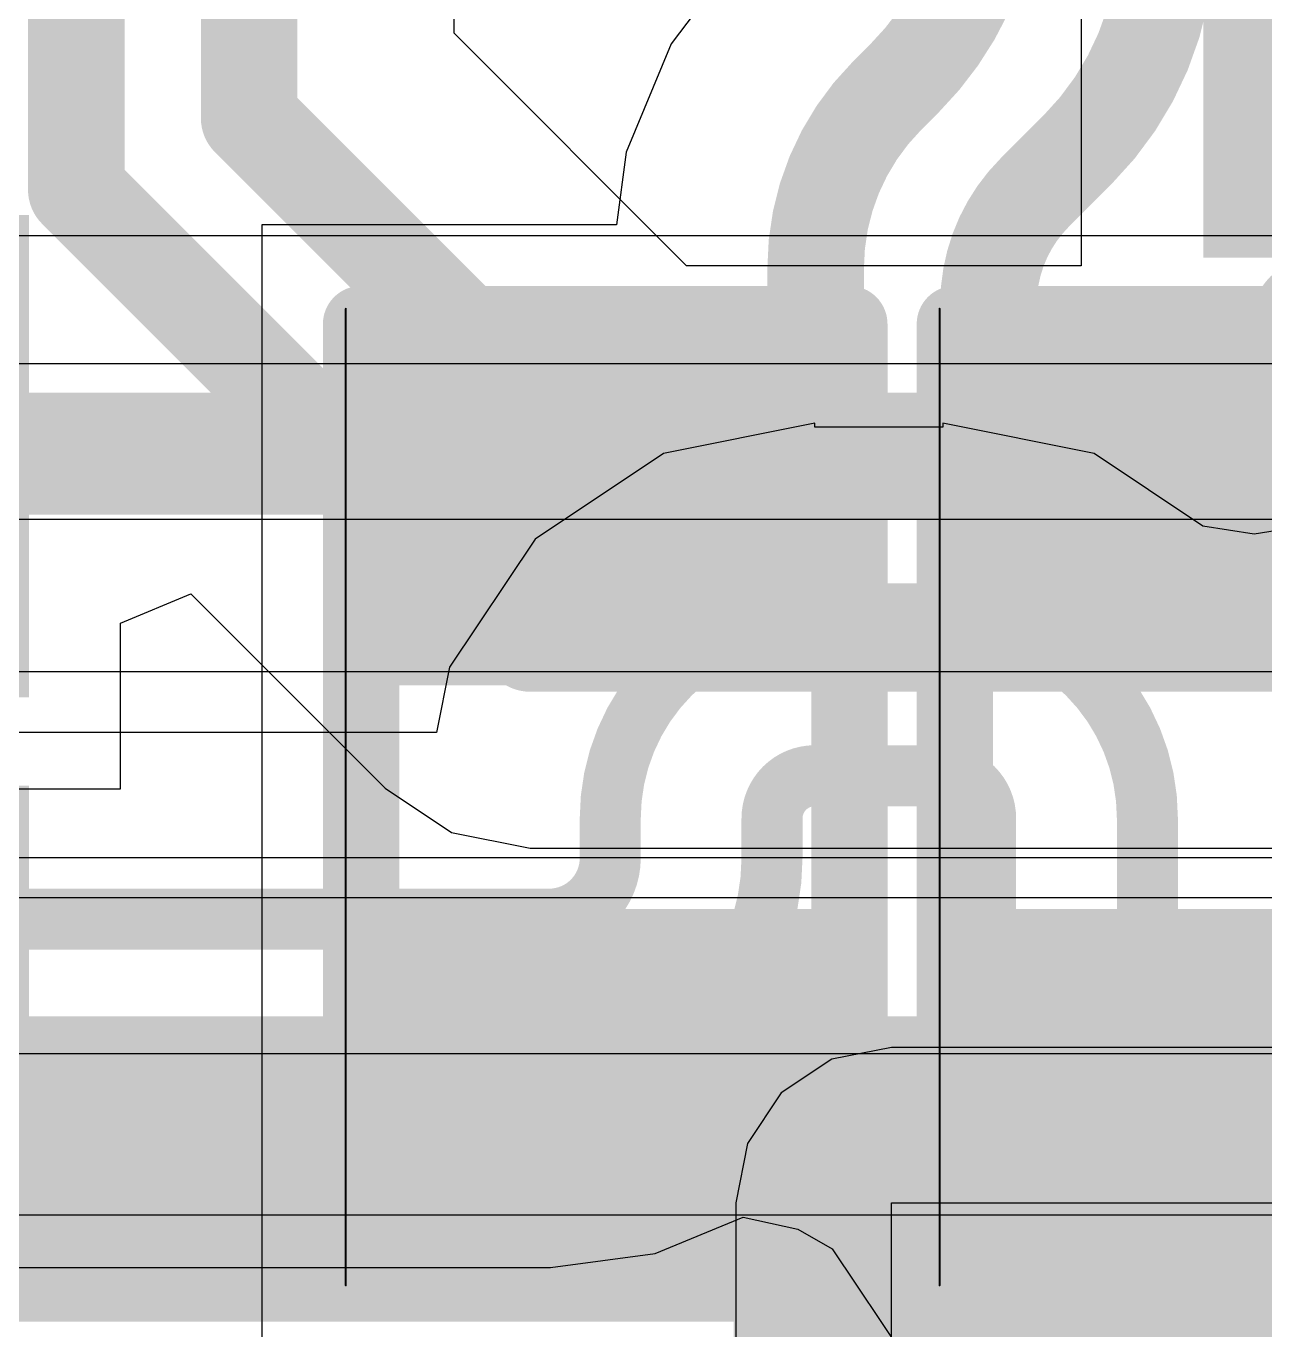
# Model space of a CAD drawing. Header units: inches. Extents: x 0 to 5271, y 0 to 5417.
# Drawn here: x 73.439 to 75.501, y 87.952 to 90.122 of the extents above; entities that cross this region are included whole.
import ezdxf

# ---------------------------------------------------------------- set-up
doc = ezdxf.new("R2010")
doc.units = ezdxf.units.IN
for name, color, linetype in [('Bottom Layer', 5, 'Continuous'), ('Bottom Overlay', 54, 'Continuous'), ('Bottom Paste', 16, 'Continuous'), ('Bottom Solder', 6, 'Continuous'), ('L2_GND1', 16, 'Continuous'), ('L3_SIG1', 76, 'Continuous'), ('L4_PWR', 90, 'Continuous'), ('L5_GND2', 156, 'Continuous'), ('L6_SIG2', 130, 'Continuous'), ('Top Layer', 1, 'Continuous'), ('Top Overlay', 2, 'Continuous'), ('Top Paste', 8, 'Continuous'), ('Top Solder', 216, 'Continuous')]:
    doc.layers.add(name, color=color, linetype=linetype)

# ---------------------------------------------------------------- blocks, each defined once
blk = doc.blocks.new('SOT_23_5_273')
at = {"layer": 'Top Solder'}
for points in [[(-1.95159249, 0.40158924), (-0.64839215, 0.40158924), (-0.64839215, -0.40160956), (-1.95159249, -0.40160956)], [(-1.95159249, -0.54842156), (-0.64839215, -0.54842156), (-0.64839215, -1.35162036), (-1.95159249, -1.35162036)]]:
    blk.add_hatch(color=216, dxfattribs=at).paths.add_polyline_path(points)
blk = doc.blocks.new('C___0603_331')
at = {"layer": 'Top Overlay'}
for points in [[(0.45720508, 0.53340508, 0.127, 0.127, 0), (1.24460508, 0.53340508, 0.127, 0.127, 0)], [(1.24460508, 0.53340508, 0.127, 0.127, 0), (1.24460508, -0.53339492, 0.127, 0.127, 0)]]:
    blk.add_lwpolyline(points, format="xyseb", dxfattribs=at)
blk.add_lwpolyline([(1.21285508, 0.53340508, 0.0635, 0.0635, 1), (1.27635508, 0.53340508, 0.0635, 0.0635, 1)], format="xyseb", close=True, dxfattribs=at)
blk.add_lwpolyline([(1.21285508, 0.53340508, 0.0635, 0.0635, 1), (1.27635508, 0.53340508, 0.0635, 0.0635, 1)], format="xyseb", close=True, dxfattribs=at)
blk = doc.blocks.new('MCZ1210CH900L2_410')
at = {"layer": 'Top Layer'}
for points in [[(-0.87500714, 0.4249801), (-0.37500814, 0.4249801), (-0.37500814, 0.1249807), (-0.87500714, 0.1249807)], [(0.37497766, 0.4249801), (0.8749766599999999, 0.4249801), (0.8749766599999999, 0.1249807), (0.37497766, 0.1249807)], [(-0.87500714, -0.1249807), (-0.37500814, -0.1249807), (-0.37500814, -0.4249801), (-0.87500714, -0.4249801)], [(0.37497766, -0.1249807), (0.8749766599999999, -0.1249807), (0.8749766599999999, -0.4249801), (0.37497766, -0.4249801)]]:
    blk.add_hatch(color=1, dxfattribs=at).paths.add_polyline_path(points)
at = {"layer": 'Top Paste'}
for points in [[(-0.87500714, 0.4249801), (-0.37500814, 0.4249801), (-0.37500814, 0.1249807), (-0.87500714, 0.1249807)], [(0.37497766, 0.4249801), (0.8749766599999999, 0.4249801), (0.8749766599999999, 0.1249807), (0.37497766, 0.1249807)], [(-0.87500714, -0.1249807), (-0.37500814, -0.1249807), (-0.37500814, -0.4249801), (-0.87500714, -0.4249801)], [(0.37497766, -0.1249807), (0.8749766599999999, -0.1249807), (0.8749766599999999, -0.4249801), (0.37497766, -0.4249801)]]:
    blk.add_hatch(color=8, dxfattribs=at).paths.add_polyline_path(points)
at = {"layer": 'Top Solder'}
for points in [[(-0.9258071399999999, 0.4757801), (-0.32420814, 0.4757801), (-0.32420814, 0.07418069999999999), (-0.9258071399999999, 0.07418069999999999)], [(0.32417766, 0.4757801), (0.9257766599999999, 0.4757801), (0.9257766599999999, 0.07418069999999999), (0.32417766, 0.07418069999999999)], [(-0.9258071399999999, -0.07418069999999999), (-0.32420814, -0.07418069999999999), (-0.32420814, -0.4757801), (-0.9258071399999999, -0.4757801)], [(0.32417766, -0.07418069999999999), (0.9257766599999999, -0.07418069999999999), (0.9257766599999999, -0.4757801), (0.32417766, -0.4757801)]]:
    blk.add_hatch(color=216, dxfattribs=at).paths.add_polyline_path(points)
at = {"layer": 'Top Overlay'}
for points in [[(-0.33021524, 0.5588, 0.127, 0.127, 0), (0.30478476, 0.5588, 0.127, 0.127, 0)], [(-0.33021524, -0.5588, 0.127, 0.127, 0), (0.30478476, -0.5588, 0.127, 0.127, 0)]]:
    blk.add_lwpolyline(points, format="xyseb", dxfattribs=at)
for points in [[(-0.36196524, 0.5588, 0.0635, 0.0635, 1), (-0.29846524, 0.5588, 0.0635, 0.0635, 1)], [(0.27303476, 0.5588, 0.0635, 0.0635, 1), (0.33653476, 0.5588, 0.0635, 0.0635, 1)], [(-1.00194364, 0.2794, 0.1599946, 0.1599946, 1), (-1.08085636, 0.2794, 0.1599946, 0.1599946, 1)], [(-1.12085374, 0.2794, 0.0799973, 0.0799973, 1), (-1.04085898, 0.2794, 0.0799973, 0.0799973, 1)], [(-1.04194102, 0.2794, 0.0799973, 0.0799973, 1), (-0.9619462599999999, 0.2794, 0.0799973, 0.0799973, 1)], [(-0.36196524, -0.5588, 0.0635, 0.0635, 1), (-0.29846524, -0.5588, 0.0635, 0.0635, 1)], [(0.27303476, -0.5588, 0.0635, 0.0635, 1), (0.33653476, -0.5588, 0.0635, 0.0635, 1)]]:
    blk.add_lwpolyline(points, format="xyseb", close=True, dxfattribs=at)
blk = doc.blocks.new('RES_0402_B_489')
at = {"layer": 'Bottom Layer'}
for points in [[(-0.24130254, 0.3175127), (-0.24130254, -0.3174873), (-0.6985025399999999, -0.3174873), (-0.6985025399999999, 0.3175127)], [(0.69849746, 0.3175127), (0.69849746, -0.3174873), (0.24129746, -0.3174873), (0.24129746, 0.3175127)]]:
    blk.add_hatch(color=5, dxfattribs=at).paths.add_polyline_path(points)
at = {"layer": 'Bottom Paste'}
for points in [[(-0.24130254, 0.3175127), (-0.24130254, -0.3174873), (-0.6985025399999999, -0.3174873), (-0.6985025399999999, 0.3175127)], [(0.69849746, 0.3175127), (0.69849746, -0.3174873), (0.24129746, -0.3174873), (0.24129746, 0.3175127)]]:
    blk.add_hatch(color=16, dxfattribs=at).paths.add_polyline_path(points)
at = {"layer": 'Bottom Solder'}
for points in [[(-0.18630138, 0.37251386), (-0.18630138, -0.37248846), (-0.7535037, -0.37248846), (-0.7535037, 0.37251386)], [(0.7534986199999999, 0.37251386), (0.7534986199999999, -0.37248846), (0.1862963, -0.37248846), (0.1862962999999999, 0.37251386)]]:
    blk.add_hatch(color=6, dxfattribs=at).paths.add_polyline_path(points)
at = {"layer": 'Bottom Overlay'}
for points in [[(-0.78740254, 0.4064127, 0.127, 0.127, 0), (-0.78740254, -0.4063873, 0.127, 0.127, 0)], [(-0.78740254, 0.4064127, 0.127, 0.127, 0), (0.78739746, 0.4064127, 0.127, 0.127, 0)], [(0.78739746, 0.4064127, 0.127, 0.127, 0), (0.78739746, -0.4063873, 0.127, 0.127, 0)], [(-0.8128025399999999, 0.4318127, 0.0032258, 0.0032258, 0), (0.8127974599999999, 0.4318127, 0.0032258, 0.0032258, 0)], [(-0.78740254, -0.4063873, 0.127, 0.127, 0), (0.78739746, -0.4063873, 0.127, 0.127, 0)]]:
    blk.add_lwpolyline(points, format="xyseb", dxfattribs=at)
for points in [[(-0.8191525399999998, 0.4064127, 0.0635, 0.0635, 1), (-0.75565254, 0.4064127, 0.0635, 0.0635, 1)], [(-0.8191525399999998, 0.4064127, 0.0635, 0.0635, 1), (-0.75565254, 0.4064127, 0.0635, 0.0635, 1)], [(0.7556474599999999, 0.4064127, 0.0635, 0.0635, 1), (0.8191474599999999, 0.4064127, 0.0635, 0.0635, 1)], [(0.7556474599999999, 0.4064127, 0.0635, 0.0635, 1), (0.8191474599999999, 0.4064127, 0.0635, 0.0635, 1)], [(-0.8136077199999999, 0.4318127, 0.0016129, 0.0016129, 1), (-0.81199736, 0.4318127, 0.0016129, 0.0016129, 1)], [(0.81199228, 0.4318127, 0.0016129, 0.0016129, 1), (0.8136026399999999, 0.4318127, 0.0016129, 0.0016129, 1)], [(-0.8191525399999998, -0.4063873, 0.0635, 0.0635, 1), (-0.75565254, -0.4063873, 0.0635, 0.0635, 1)], [(-0.8191525399999998, -0.4063873, 0.0635, 0.0635, 1), (-0.75565254, -0.4063873, 0.0635, 0.0635, 1)], [(0.7556474599999999, -0.4063873, 0.0635, 0.0635, 1), (0.8191474599999999, -0.4063873, 0.0635, 0.0635, 1)], [(0.7556474599999999, -0.4063873, 0.0635, 0.0635, 1), (0.8191474599999999, -0.4063873, 0.0635, 0.0635, 1)]]:
    blk.add_lwpolyline(points, format="xyseb", close=True, dxfattribs=at)
blk = doc.blocks.new('RES_0402_B_490')
at = {"layer": 'Bottom Layer'}
for points in [[(-0.24135334, 0.31750508), (-0.2413533399999999, -0.31749492), (-0.69855334, -0.31749492), (-0.69855334, 0.31750508)], [(0.6984466599999999, 0.31750508), (0.6984466599999999, -0.31749492), (0.24124666, -0.31749492), (0.2412466599999999, 0.31750508)]]:
    blk.add_hatch(color=5, dxfattribs=at).paths.add_polyline_path(points)
at = {"layer": 'Bottom Paste'}
for points in [[(-0.24135334, 0.31750508), (-0.2413533399999999, -0.31749492), (-0.69855334, -0.31749492), (-0.69855334, 0.31750508)], [(0.6984466599999999, 0.31750508), (0.6984466599999999, -0.31749492), (0.24124666, -0.31749492), (0.2412466599999999, 0.31750508)]]:
    blk.add_hatch(color=16, dxfattribs=at).paths.add_polyline_path(points)
at = {"layer": 'Bottom Solder'}
for points in [[(-0.18635218, 0.37250624), (-0.18635218, -0.37249608), (-0.7535544999999999, -0.37249608), (-0.7535544999999999, 0.37250624)], [(0.75344782, 0.37250624), (0.75344782, -0.37249608), (0.1862455, -0.37249608), (0.1862455, 0.37250624)]]:
    blk.add_hatch(color=6, dxfattribs=at).paths.add_polyline_path(points)
at = {"layer": 'Bottom Overlay'}
for points in [[(-0.78745334, 0.40640508, 0.127, 0.127, 0), (-0.78745334, -0.40639492, 0.127, 0.127, 0)], [(-0.78745334, 0.40640508, 0.127, 0.127, 0), (0.7873466599999999, 0.40640508, 0.127, 0.127, 0)], [(0.7873466599999999, 0.40640508, 0.127, 0.127, 0), (0.7873466599999999, -0.40639492, 0.127, 0.127, 0)], [(-0.8128533399999999, 0.43180508, 0.0032258, 0.0032258, 0), (0.8127466600000001, 0.43180508, 0.0032258, 0.0032258, 0)], [(-0.78745334, -0.40639492, 0.127, 0.127, 0), (0.7873466599999999, -0.40639492, 0.127, 0.127, 0)]]:
    blk.add_lwpolyline(points, format="xyseb", dxfattribs=at)
for points in [[(-0.81920334, 0.40640508, 0.0635, 0.0635, 1), (-0.75570334, 0.40640508, 0.0635, 0.0635, 1)], [(-0.81920334, 0.40640508, 0.0635, 0.0635, 1), (-0.75570334, 0.40640508, 0.0635, 0.0635, 1)], [(0.75559666, 0.40640508, 0.0635, 0.0635, 1), (0.81909666, 0.40640508, 0.0635, 0.0635, 1)], [(0.75559666, 0.40640508, 0.0635, 0.0635, 1), (0.81909666, 0.40640508, 0.0635, 0.0635, 1)], [(-0.8136585199999999, 0.43180508, 0.0016129, 0.0016129, 1), (-0.81204816, 0.43180508, 0.0016129, 0.0016129, 1)], [(0.81194148, 0.43180508, 0.0016129, 0.0016129, 1), (0.8135518399999999, 0.43180508, 0.0016129, 0.0016129, 1)], [(-0.81920334, -0.40639492, 0.0635, 0.0635, 1), (-0.75570334, -0.40639492, 0.0635, 0.0635, 1)], [(-0.81920334, -0.40639492, 0.0635, 0.0635, 1), (-0.75570334, -0.40639492, 0.0635, 0.0635, 1)], [(0.75559666, -0.40639492, 0.0635, 0.0635, 1), (0.81909666, -0.40639492, 0.0635, 0.0635, 1)], [(0.75559666, -0.40639492, 0.0635, 0.0635, 1), (0.81909666, -0.40639492, 0.0635, 0.0635, 1)]]:
    blk.add_lwpolyline(points, format="xyseb", close=True, dxfattribs=at)

msp = doc.modelspace()

# ---------------------------------------------------------------- linework, layer by layer
at = {"layer": 'Bottom Layer'}
for p, q in [((74.55275157999999, 90.1453366), (74.51249004, 90.09286528)), ((74.51249004, 90.09286528), (74.43789023999999, 89.91277166)), ((74.43789023999999, 89.91277166), (74.42192888, 89.79154507999999)), ((74.42192888, 89.79154507999999), (73.83144492, 89.79154507999999)), ((73.83144492, 89.79154507999999), (73.83144492, 88.82634508)), ((73.83144492, 88.82634508), (73.83144492, 87.88654507999999))]:
    msp.add_line(p, q, dxfattribs=at)
for points in [[(75.04892534, 90.39244812, 0.16077946, 0.16077946, -0.198912367379658), (74.90107447999999, 90.03550446, 0.16077946, 0.16077946, 0)], [(75.33670479999999, 90.27324846, 0.16077946, 0.16077946, -0.1989040453306266), (75.1888641, 89.91631749999999, 0.16077946, 0.16077946, 0)], [(74.87213372, 90.00653068, 0.16077946, 0.16077946, 0), (74.90108972, 90.03548667999999, 0.16077946, 0.16077946, 0)], [(74.75322361999999, 89.7195691, 0.16077946, 0.16077946, -0.1987478704001219), (74.8719864, 90.00641637999999, 0.16077946, 0.16077946, 0)], [(74.75322361999999, 89.71951068, 0.16077946, 0.16077946, -0.1987850563933456), (74.8719864, 90.00641637999999, 0.16077946, 0.16077946, 0)], [(74.87198132, 90.00642907999999, 0.16077946, 0.16077946, 0), (74.87213372, 90.00653068, 0.16077946, 0.16077946, 0)], [(74.87199147999999, 90.00642146, 0.16077946, 0.16077946, -0.0001106053664800583), (74.87211593999999, 90.00654845999999, 0.16077946, 0.16077946, 0)], [(75.11775171999999, 89.84518987999999, 0.16077946, 0.16077946, 0), (75.18887172, 89.91630988, 0.16077946, 0.16077946, 0)], [(75.04100308, 89.65993243999999, 0.16077946, 0.16077946, -0.198912367379658), (75.11773901999999, 89.84518987999999, 0.16077946, 0.16077946, 0)], [(74.75321092, 89.61796147999999, 0.16077946, 0.16077946, 0), (74.75321092, 89.71951068, 0.16077946, 0.16077946, 0)], [(75.04099292, 89.61801227999999, 0.16077946, 0.16077946, 0), (75.04099292, 89.65992227999999, 0.16077946, 0.16077946, 0)], [(74.75322361999999, 89.6179564, 0.16077946, 0.16077946, -0.1989110925392049), (74.70613202, 89.504266, 0.16077946, 0.16077946, 0)], [(75.08808705999999, 89.50432442, 0.16077946, 0.16077946, -0.1988949488233757), (75.04100308, 89.6180072, 0.16077946, 0.16077946, 0)], [(75.04100308, 89.61792845999999, 0.16077946, 0.16077946, -0.0001211974285337827), (75.04100308, 89.6180072, 0.16077946, 0.16077946, 0)], [(75.08808705999999, 89.50432442, 0.16077946, 0.16077946, -0.1987676074822429), (75.04100308, 89.61792845999999, 0.16077946, 0.16077946, 0)], [(74.6971836, 89.49531757999999, 0.16077946, 0.16077946, -0.198912367379658), (74.60509082, 89.45717185999999, 0.16077946, 0.16077946, 0)], [(74.69717852, 89.49533028, 0.16077946, 0.16077946, 0), (74.70611932, 89.50427108, 0.16077946, 0.16077946, 0)], [(75.08808452, 89.50432187999999, 0.16077946, 0.16077946, 0), (75.09702532, 89.49538108, 0.16077946, 0.16077946, 0)], [(75.18913588, 89.45722266, 0.16077946, 0.16077946, -0.198912367379658), (75.0970431, 89.49536837999999, 0.16077946, 0.16077946, 0)], [(74.51299803999999, 89.41902614, 0.16077946, 0.16077946, -0.198912367379658), (74.60509082, 89.45717185999999, 0.16077946, 0.16077946, 0)], [(75.18913588, 89.45722266, 0.16077946, 0.16077946, -0.1989051993520782), (75.28122611999999, 89.41907948, 0.16077946, 0.16077946, 0)], [(74.40294492, 89.30894507999999, 0.16077946, 0.16077946, 0), (74.51297772, 89.41902868, 0.16077946, 0.16077946, 0)], [(75.28122611999999, 89.41907948, 0.16077946, 0.16077946, 0), (75.39130972, 89.30899588, 0.16077946, 0.16077946, 0)], [(74.40294492, 88.36914508, 0.16077946, 0.16077946, 0), (74.49184491999999, 88.36914508, 0.16077946, 0.16077946, 0)], [(74.49184491999999, 88.36914508, 0.16077946, 0.16077946, 0), (74.64005392, 88.22093608, 0.16077946, 0.16077946, 0)], [(75.24307531999999, 88.22101228, 0.16077946, 0.16077946, 0), (75.39125892, 88.36919587999999, 0.16077946, 0.16077946, 0)], [(75.39125892, 88.36919587999999, 0.16077946, 0.16077946, 0), (75.39130972, 88.36919587999999, 0.16077946, 0.16077946, 0)], [(74.64005392, 88.13203607999999, 0.16077946, 0.16077946, 0), (74.64005392, 88.22093608, 0.16077946, 0.16077946, 0)], [(75.04099292, 88.12682908, 0.16077946, 0.16077946, 0), (75.13517612, 88.22101228, 0.16077946, 0.16077946, 0)], [(75.13517612, 88.22101228, 0.16077946, 0.16077946, 0), (75.24307531999999, 88.22101228, 0.16077946, 0.16077946, 0)], [(74.64005392, 88.13203607999999, 0.16077946, 0.16077946, 0), (74.69718105999999, 88.07490894, 0.16077946, 0.16077946, 0)], [(75.04099292, 85.81001380000001, 0.16077946, 0.16077946, 0), (75.04099292, 88.12682908, 0.16077946, 0.16077946, 0)], [(74.69718105999999, 85.8731836, 0.16077946, 0.16077946, 0), (74.69718105999999, 88.07490894, 0.16077946, 0.16077946, 0)]]:
    msp.add_lwpolyline(points, format="xyseb", dxfattribs=at)
for points in [[(74.86087898, 90.03550446, 0.08038846, 0.08038846, 1), (74.94126998, 90.03550446, 0.08038846, 0.08038846, 1)], [(74.86089421999999, 90.03548667999999, 0.08038846, 0.08038846, 1), (74.94128522, 90.03548667999999, 0.08038846, 0.08038846, 1)], [(74.83178582, 90.00642907999999, 0.08038846, 0.08038846, 1), (74.91217682, 90.00642907999999, 0.08038846, 0.08038846, 1)], [(74.8317909, 90.00641637999999, 0.08038846, 0.08038846, 1), (74.9121819, 90.00641637999999, 0.08038846, 0.08038846, 1)], [(74.8317909, 90.00641637999999, 0.08038846, 0.08038846, 1), (74.9121819, 90.00641637999999, 0.08038846, 0.08038846, 1)], [(74.83179598, 90.00642146, 0.08038846, 0.08038846, 1), (74.91218698, 90.00642146, 0.08038846, 0.08038846, 1)], [(74.83192043999999, 90.00654845999999, 0.08038846, 0.08038846, 1), (74.91231144, 90.00654845999999, 0.08038846, 0.08038846, 1)], [(74.83193822, 90.00653068, 0.08038846, 0.08038846, 1), (74.91232922, 90.00653068, 0.08038846, 0.08038846, 1)], [(74.83193822, 90.00653068, 0.08038846, 0.08038846, 1), (74.91232922, 90.00653068, 0.08038846, 0.08038846, 1)], [(75.1486686, 89.91631749999999, 0.08038846, 0.08038846, 1), (75.2290596, 89.91631749999999, 0.08038846, 0.08038846, 1)], [(75.14867622, 89.91630988, 0.08038846, 0.08038846, 1), (75.22906722, 89.91630988, 0.08038846, 0.08038846, 1)], [(75.07754351999999, 89.84518987999999, 0.08038846, 0.08038846, 1), (75.15793452, 89.84518987999999, 0.08038846, 0.08038846, 1)], [(75.07755621999999, 89.84518987999999, 0.08038846, 0.08038846, 1), (75.15794722, 89.84518987999999, 0.08038846, 0.08038846, 1)], [(74.71301542, 89.71951068, 0.08038846, 0.08038846, 1), (74.79340642, 89.71951068, 0.08038846, 0.08038846, 1)], [(74.71302811999999, 89.7195691, 0.08038846, 0.08038846, 1), (74.79341912, 89.7195691, 0.08038846, 0.08038846, 1)], [(74.71302811999999, 89.71951068, 0.08038846, 0.08038846, 1), (74.79341912, 89.71951068, 0.08038846, 0.08038846, 1)], [(75.00079741999998, 89.65992227999999, 0.08038846, 0.08038846, 1), (75.08118841999999, 89.65992227999999, 0.08038846, 0.08038846, 1)], [(75.00080758, 89.65993243999999, 0.08038846, 0.08038846, 1), (75.08119857999999, 89.65993243999999, 0.08038846, 0.08038846, 1)], [(74.71301542, 89.61796147999999, 0.08038846, 0.08038846, 1), (74.79340642, 89.61796147999999, 0.08038846, 0.08038846, 1)], [(74.71302811999999, 89.6179564, 0.08038846, 0.08038846, 1), (74.79341912, 89.6179564, 0.08038846, 0.08038846, 1)], [(75.00079741999998, 89.61801227999999, 0.08038846, 0.08038846, 1), (75.08118841999999, 89.61801227999999, 0.08038846, 0.08038846, 1)], [(75.00080758, 89.6180072, 0.08038846, 0.08038846, 1), (75.08119857999999, 89.6180072, 0.08038846, 0.08038846, 1)], [(75.00080758, 89.6180072, 0.08038846, 0.08038846, 1), (75.08119857999999, 89.6180072, 0.08038846, 0.08038846, 1)], [(75.00080758, 89.61792845999999, 0.08038846, 0.08038846, 1), (75.08119857999999, 89.61792845999999, 0.08038846, 0.08038846, 1)], [(75.00080758, 89.61792845999999, 0.08038846, 0.08038846, 1), (75.08119857999999, 89.61792845999999, 0.08038846, 0.08038846, 1)], [(74.65698302, 89.49533028, 0.08038846, 0.08038846, 1), (74.73737402, 89.49533028, 0.08038846, 0.08038846, 1)], [(74.65698809999999, 89.49531757999999, 0.08038846, 0.08038846, 1), (74.7373791, 89.49531757999999, 0.08038846, 0.08038846, 1)], [(74.66592381999999, 89.50427108, 0.08038846, 0.08038846, 1), (74.74631482, 89.50427108, 0.08038846, 0.08038846, 1)], [(74.66593652, 89.504266, 0.08038846, 0.08038846, 1), (74.74632752, 89.504266, 0.08038846, 0.08038846, 1)], [(75.04788902, 89.50432187999999, 0.08038846, 0.08038846, 1), (75.12828002, 89.50432187999999, 0.08038846, 0.08038846, 1)], [(75.04789156, 89.50432442, 0.08038846, 0.08038846, 1), (75.12828255999999, 89.50432442, 0.08038846, 0.08038846, 1)], [(75.04789156, 89.50432442, 0.08038846, 0.08038846, 1), (75.12828255999999, 89.50432442, 0.08038846, 0.08038846, 1)], [(75.05682981999999, 89.49538108, 0.08038846, 0.08038846, 1), (75.13722082, 89.49538108, 0.08038846, 0.08038846, 1)], [(75.0568476, 89.49536837999999, 0.08038846, 0.08038846, 1), (75.1372386, 89.49536837999999, 0.08038846, 0.08038846, 1)], [(74.56489531999999, 89.45717185999999, 0.08038846, 0.08038846, 1), (74.64528632, 89.45717185999999, 0.08038846, 0.08038846, 1)], [(74.56489531999999, 89.45717185999999, 0.08038846, 0.08038846, 1), (74.64528632, 89.45717185999999, 0.08038846, 0.08038846, 1)], [(75.14894038, 89.45722266, 0.08038846, 0.08038846, 1), (75.22933137999999, 89.45722266, 0.08038846, 0.08038846, 1)], [(75.14894038, 89.45722266, 0.08038846, 0.08038846, 1), (75.22933137999999, 89.45722266, 0.08038846, 0.08038846, 1)], [(74.47278222, 89.41902868, 0.08038846, 0.08038846, 1), (74.55317321999999, 89.41902868, 0.08038846, 0.08038846, 1)], [(74.47280254, 89.41902614, 0.08038846, 0.08038846, 1), (74.55319354, 89.41902614, 0.08038846, 0.08038846, 1)], [(75.24103062, 89.41907948, 0.08038846, 0.08038846, 1), (75.32142162, 89.41907948, 0.08038846, 0.08038846, 1)], [(75.24103062, 89.41907948, 0.08038846, 0.08038846, 1), (75.32142162, 89.41907948, 0.08038846, 0.08038846, 1)], [(74.36274942, 89.30894507999999, 0.08038846, 0.08038846, 1), (74.44314041999999, 89.30894507999999, 0.08038846, 0.08038846, 1)], [(75.35111421999999, 89.30899588, 0.08038846, 0.08038846, 1), (75.43150521999999, 89.30899588, 0.08038846, 0.08038846, 1)], [(74.36274942, 88.36914508, 0.08038846, 0.08038846, 1), (74.44314041999999, 88.36914508, 0.08038846, 0.08038846, 1)], [(74.45164942, 88.36914508, 0.08038846, 0.08038846, 1), (74.53204041999999, 88.36914508, 0.08038846, 0.08038846, 1)], [(74.45164942, 88.36914508, 0.08038846, 0.08038846, 1), (74.53204041999999, 88.36914508, 0.08038846, 0.08038846, 1)], [(75.35106341999999, 88.36919587999999, 0.08038846, 0.08038846, 1), (75.43145442, 88.36919587999999, 0.08038846, 0.08038846, 1)], [(75.35106341999999, 88.36919587999999, 0.08038846, 0.08038846, 1), (75.43145442, 88.36919587999999, 0.08038846, 0.08038846, 1)], [(75.35111421999999, 88.36919587999999, 0.08038846, 0.08038846, 1), (75.43150521999999, 88.36919587999999, 0.08038846, 0.08038846, 1)], [(74.59985842, 88.22093608, 0.08038846, 0.08038846, 1), (74.68024942, 88.22093608, 0.08038846, 0.08038846, 1)], [(74.59985842, 88.22093608, 0.08038846, 0.08038846, 1), (74.68024942, 88.22093608, 0.08038846, 0.08038846, 1)], [(75.09498061999999, 88.22101228, 0.08038846, 0.08038846, 1), (75.17537161999999, 88.22101228, 0.08038846, 0.08038846, 1)], [(75.09498061999999, 88.22101228, 0.08038846, 0.08038846, 1), (75.17537161999999, 88.22101228, 0.08038846, 0.08038846, 1)], [(75.20287981999999, 88.22101228, 0.08038846, 0.08038846, 1), (75.28327082, 88.22101228, 0.08038846, 0.08038846, 1)], [(75.20287981999999, 88.22101228, 0.08038846, 0.08038846, 1), (75.28327082, 88.22101228, 0.08038846, 0.08038846, 1)], [(74.59985842, 88.13203607999999, 0.08038846, 0.08038846, 1), (74.68024942, 88.13203607999999, 0.08038846, 0.08038846, 1)], [(74.59985842, 88.13203607999999, 0.08038846, 0.08038846, 1), (74.68024942, 88.13203607999999, 0.08038846, 0.08038846, 1)], [(75.00079741999998, 88.12682908, 0.08038846, 0.08038846, 1), (75.08118841999999, 88.12682908, 0.08038846, 0.08038846, 1)], [(75.00079741999998, 88.12682908, 0.08038846, 0.08038846, 1), (75.08118841999999, 88.12682908, 0.08038846, 0.08038846, 1)], [(74.65698556, 88.07490894, 0.08038846, 0.08038846, 1), (74.73737655999999, 88.07490894, 0.08038846, 0.08038846, 1)], [(74.65698556, 88.07490894, 0.08038846, 0.08038846, 1), (74.73737655999999, 88.07490894, 0.08038846, 0.08038846, 1)]]:
    msp.add_lwpolyline(points, format="xyseb", close=True, dxfattribs=at)
at = {"layer": 'L2_GND1'}
for p, q in [((79.10083748, 89.56039999999999), (72.06865189999999, 89.56039999999999)), ((72.09665032, 89.30142414), (79.10083748, 89.30142414))]:
    msp.add_line(p, q, dxfattribs=at)
at = {"layer": 'L3_SIG1'}
for p, q in [((79.20112938, 89.77316309999999), (71.93556606, 89.77316309999999)), ((72.55591025999999, 89.04802865999999), (79.25711098, 89.04802865999999)), ((80.79599791999999, 88.67139999999999), (72.76660326, 88.67139999999999)), ((73.02172594, 88.41242413999998), (80.53702206, 88.41242413999998))]:
    msp.add_line(p, q, dxfattribs=at)
msp.add_lwpolyline([(71.57064172, 89.41059588, 0.2032, 0.2032, 0), (79.62203532, 89.41059588, 0.2032, 0.2032, 0)], format="xyseb", dxfattribs=at)
at = {"layer": 'L4_PWR'}
for p, q in [((74.8792, 88.42237585999999), (74.78009428, 88.40266292)), ((76.1170563, 88.42237585999999), (74.8792, 88.42237585999999)), ((74.78009428, 88.40266292), (74.69607615999999, 88.34652383999999)), ((74.69607615999999, 88.34652383999999), (74.63993708, 88.26250572)), ((74.63993708, 88.26250572), (74.62022414, 88.1634)), ((74.62022414, 88.1634), (74.62022414, 85.62339999999999)), ((74.8792, 85.62339999999999), (74.8792, 88.1634)), ((74.8792, 88.1634), (76.37603216, 88.1634))]:
    msp.add_line(p, q, dxfattribs=at)
at = {"layer": 'L5_GND2'}
for p, q in [((74.75169708, 89.46127904), (74.49996784, 89.41120801999999)), ((74.75169708, 89.45461154), (74.75169708, 89.46127904)), ((75.21678632, 89.41120801999999), (74.96505708, 89.46127904)), ((74.96505708, 89.46127904), (74.96505708, 89.45461154)), ((74.96505708, 89.45461154), (74.75169708, 89.45461154)), ((74.49996784, 89.41120801999999), (74.28656212, 89.26861496)), ((75.39791118, 89.29018463999999), (75.21678632, 89.41120801999999)), ((75.48321707999999, 89.27688265999998), (75.39791118, 89.29018463999999)), ((75.56852298, 89.29018463999999), (75.48321707999999, 89.27688265999998)), ((74.28656212, 89.26861496), (74.14396906, 89.05520924)), ((74.14396906, 89.05520924), (74.1223689, 88.94661153999999)), ((74.1223689, 88.94661153999999), (72.0560662, 88.94661153999999)), ((74.48611468, 88.07919138), (74.63245677999998, 88.13980848)), ((74.63245677999998, 88.13980848), (74.72355133999999, 88.11998378)), ((74.72355133999999, 88.11998378), (74.7808766, 88.08725079999999)), ((74.3118529, 88.0562501), (74.48611468, 88.07919138)), ((74.7808766, 88.08725079999999), (74.91140211999999, 87.89190448)), ((68.17745063999999, 88.05582845999999), (74.30973708, 88.05582845999999)), ((74.30973708, 88.05582845999999), (74.3118529, 88.0562501))]:
    msp.add_line(p, q, dxfattribs=at)
for points in [[(74.41133708, 88.80348, 0.1016, 0.1016, -0.4142135623730951), (74.75169708, 89.14384, 0.1016, 0.1016, 0)], [(74.75169708, 89.14384, 0.1016, 0.1016, 0), (74.96505708, 89.14384, 0.1016, 0.1016, 0)], [(74.96505708, 89.14384, 0.1016, 0.1016, -0.4142135623730951), (75.30541708, 88.80348, 0.1016, 0.1016, 0)], [(74.68057707999999, 88.80348, 0.1016, 0.1016, -0.4142135623730951), (74.75169708, 88.8746, 0.1016, 0.1016, 0)], [(74.75169708, 88.8746, 0.1016, 0.1016, 0), (74.96505708, 88.8746, 0.1016, 0.1016, 0)], [(74.96505708, 88.8746, 0.1016, 0.1016, -0.4142135623730951), (75.03617708, 88.80348, 0.1016, 0.1016, 0)], [(74.41133708, 88.73743999999999, 0.1016, 0.1016, 0), (74.41133708, 88.80348, 0.1016, 0.1016, 0)], [(74.68057707999999, 88.73743999999999, 0.1016, 0.1016, 0), (74.68057707999999, 88.80348, 0.1016, 0.1016, 0)], [(75.03617708, 88.35703944, 0.1016, 0.1016, 0), (75.03617708, 88.80348, 0.1016, 0.1016, 0)], [(75.30541708, 88.35703944, 0.1016, 0.1016, 0), (75.30541708, 88.80348, 0.1016, 0.1016, 0)], [(74.41133708, 88.73743999999999, 0.1016, 0.1016, -0.4142135623730951), (74.30973708, 88.63583999999999, 0.1016, 0.1016, 0)], [(74.68057707999999, 88.73743999999999, 0.1016, 0.1016, -0.4142135623730951), (74.30973708, 88.36659999999999, 0.1016, 0.1016, 0)], [(62.29072124, 88.63583999999999, 0.1016, 0.1016, 0), (73.5477066, 88.63583999999999, 0.1016, 0.1016, 0)], [(73.5477066, 88.63583999999999, 0.1016, 0.1016, 0), (74.30973708, 88.63583999999999, 0.1016, 0.1016, 0)], [(62.17919999999999, 88.36659999999999, 0.1016, 0.1016, 0), (73.5477066, 88.36659999999999, 0.1016, 0.1016, 0)], [(73.5477066, 88.36659999999999, 0.1016, 0.1016, 0), (74.30973708, 88.36659999999999, 0.1016, 0.1016, 0)], [(75.37653707999999, 88.01667943999999, 0.1016, 0.1016, -0.4142135623730951), (75.03617708, 88.35703944, 0.1016, 0.1016, 0)], [(75.37653707999999, 88.28591944, 0.1016, 0.1016, -0.4142135623730951), (75.30541708, 88.35703944, 0.1016, 0.1016, 0)], [(75.37653707999999, 88.28591944, 0.1016, 0.1016, 0), (75.58989708, 88.28591944, 0.1016, 0.1016, 0)], [(75.37653707999999, 88.01667943999999, 0.1016, 0.1016, 0), (75.58989708, 88.01667943999999, 0.1016, 0.1016, 0)]]:
    msp.add_lwpolyline(points, format="xyseb", dxfattribs=at)
for points in [[(74.72629708, 89.14384, 0.0508, 0.0508, 1), (74.77709707999999, 89.14384, 0.0508, 0.0508, 1)], [(74.72629708, 89.14384, 0.0508, 0.0508, 1), (74.77709707999999, 89.14384, 0.0508, 0.0508, 1)], [(74.93965708, 89.14384, 0.0508, 0.0508, 1), (74.99045708, 89.14384, 0.0508, 0.0508, 1)], [(74.93965708, 89.14384, 0.0508, 0.0508, 1), (74.99045708, 89.14384, 0.0508, 0.0508, 1)], [(74.72629708, 88.8746, 0.0508, 0.0508, 1), (74.77709707999999, 88.8746, 0.0508, 0.0508, 1)], [(74.72629708, 88.8746, 0.0508, 0.0508, 1), (74.77709707999999, 88.8746, 0.0508, 0.0508, 1)], [(74.93965708, 88.8746, 0.0508, 0.0508, 1), (74.99045708, 88.8746, 0.0508, 0.0508, 1)], [(74.93965708, 88.8746, 0.0508, 0.0508, 1), (74.99045708, 88.8746, 0.0508, 0.0508, 1)], [(74.38593707999999, 88.80348, 0.0508, 0.0508, 1), (74.43673708, 88.80348, 0.0508, 0.0508, 1)], [(74.38593707999999, 88.80348, 0.0508, 0.0508, 1), (74.43673708, 88.80348, 0.0508, 0.0508, 1)], [(74.65517708, 88.80348, 0.0508, 0.0508, 1), (74.70597708, 88.80348, 0.0508, 0.0508, 1)], [(74.65517708, 88.80348, 0.0508, 0.0508, 1), (74.70597708, 88.80348, 0.0508, 0.0508, 1)], [(75.01077708, 88.80348, 0.0508, 0.0508, 1), (75.06157707999999, 88.80348, 0.0508, 0.0508, 1)], [(75.01077708, 88.80348, 0.0508, 0.0508, 1), (75.06157707999999, 88.80348, 0.0508, 0.0508, 1)], [(75.28001708, 88.80348, 0.0508, 0.0508, 1), (75.33081708, 88.80348, 0.0508, 0.0508, 1)], [(75.28001708, 88.80348, 0.0508, 0.0508, 1), (75.33081708, 88.80348, 0.0508, 0.0508, 1)], [(74.38593707999999, 88.73743999999999, 0.0508, 0.0508, 1), (74.43673708, 88.73743999999999, 0.0508, 0.0508, 1)], [(74.38593707999999, 88.73743999999999, 0.0508, 0.0508, 1), (74.43673708, 88.73743999999999, 0.0508, 0.0508, 1)], [(74.65517708, 88.73743999999999, 0.0508, 0.0508, 1), (74.70597708, 88.73743999999999, 0.0508, 0.0508, 1)], [(74.65517708, 88.73743999999999, 0.0508, 0.0508, 1), (74.70597708, 88.73743999999999, 0.0508, 0.0508, 1)], [(73.5223066, 88.63583999999999, 0.0508, 0.0508, 1), (73.5731066, 88.63583999999999, 0.0508, 0.0508, 1)], [(73.5223066, 88.63583999999999, 0.0508, 0.0508, 1), (73.5731066, 88.63583999999999, 0.0508, 0.0508, 1)], [(74.28433707999999, 88.63583999999999, 0.0508, 0.0508, 1), (74.33513708, 88.63583999999999, 0.0508, 0.0508, 1)], [(74.28433707999999, 88.63583999999999, 0.0508, 0.0508, 1), (74.33513708, 88.63583999999999, 0.0508, 0.0508, 1)], [(73.5223066, 88.36659999999999, 0.0508, 0.0508, 1), (73.5731066, 88.36659999999999, 0.0508, 0.0508, 1)], [(73.5223066, 88.36659999999999, 0.0508, 0.0508, 1), (73.5731066, 88.36659999999999, 0.0508, 0.0508, 1)], [(74.28433707999999, 88.36659999999999, 0.0508, 0.0508, 1), (74.33513708, 88.36659999999999, 0.0508, 0.0508, 1)], [(74.28433707999999, 88.36659999999999, 0.0508, 0.0508, 1), (74.33513708, 88.36659999999999, 0.0508, 0.0508, 1)], [(75.01077708, 88.35703944, 0.0508, 0.0508, 1), (75.06157707999999, 88.35703944, 0.0508, 0.0508, 1)], [(75.01077708, 88.35703944, 0.0508, 0.0508, 1), (75.06157707999999, 88.35703944, 0.0508, 0.0508, 1)], [(75.28001708, 88.35703944, 0.0508, 0.0508, 1), (75.33081708, 88.35703944, 0.0508, 0.0508, 1)], [(75.28001708, 88.35703944, 0.0508, 0.0508, 1), (75.33081708, 88.35703944, 0.0508, 0.0508, 1)], [(75.35113708, 88.28591944, 0.0508, 0.0508, 1), (75.40193708, 88.28591944, 0.0508, 0.0508, 1)], [(75.35113708, 88.28591944, 0.0508, 0.0508, 1), (75.40193708, 88.28591944, 0.0508, 0.0508, 1)], [(75.35113708, 88.01667943999999, 0.0508, 0.0508, 1), (75.40193708, 88.01667943999999, 0.0508, 0.0508, 1)], [(75.35113708, 88.01667943999999, 0.0508, 0.0508, 1), (75.40193708, 88.01667943999999, 0.0508, 0.0508, 1)]]:
    msp.add_lwpolyline(points, format="xyseb", close=True, dxfattribs=at)
at = {"layer": 'L6_SIG2'}
msp.add_line((78.92629122, 88.73783116), (71.76556894, 88.73783116), dxfattribs=at)
msp.add_lwpolyline([(68.38247944, 88.21987943999999, 0.508, 0.508, 0), (78.92629122, 88.21987943999999, 0.508, 0.508, 0)], format="xyseb", dxfattribs=at)
at = {"layer": 'Top Layer'}
for p, q in [((74.15126393999999, 90.11048272), (74.15126393999999, 91.65506434)), ((75.1952395, 90.5416147), (75.1952395, 89.72354419999999)), ((74.53819992, 89.72354419999999), (74.15126393999999, 90.11048272)), ((75.1952395, 89.72354419999999), (74.53819992, 89.72354419999999)), ((73.59597422, 89.12853396), (73.71330697999998, 89.17713432)), ((73.71330697999998, 89.17713432), (74.03669216, 88.85375168)), ((73.59597422, 88.85258327999999), (73.59597422, 89.12853396)), ((74.03669216, 88.85375168), (74.03669724, 88.85374406)), ((74.03669724, 88.85374406), (74.14730662, 88.77983768)), ((71.98797642, 88.85258327999999), (73.59597422, 88.85258327999999)), ((74.14730662, 88.77983768), (74.2777788, 88.75388396)), ((74.2777788, 88.75388396), (74.2777915, 88.7538865)), ((74.2777915, 88.7538865), (75.75533236, 88.7538865)), ((76.37109948, 88.14298093999999), (71.89992985999999, 88.14298093999999))]:
    msp.add_line(p, q, dxfattribs=at)
for points in [[(73.81032482, 89.96925872, 0.16077946, 0.16077946, 0), (73.81032482, 91.65506434, 0.16077946, 0.16077946, 0)], [(73.52254536, 89.85005905999999, 0.16077946, 0.16077946, 0), (73.52254536, 91.53586468, 0.16077946, 0.16077946, 0)], [(73.81032482, 89.96925872, 0.16077946, 0.16077946, 0), (74.39697845999999, 89.38260507999999, 0.16077946, 0.16077946, 0)], [(73.52254536, 89.85005905999999, 0.16077946, 0.16077946, 0), (74.2777788, 89.09482562, 0.16077946, 0.16077946, 0)], [(74.39697845999999, 89.38260507999999, 0.16077946, 0.16077946, 0), (75.63614539999999, 89.38260507999999, 0.16077946, 0.16077946, 0)], [(74.2777788, 89.09482562, 0.16077946, 0.16077946, 0), (75.75534506, 89.09482562, 0.16077946, 0.16077946, 0)]]:
    msp.add_lwpolyline(points, format="xyseb", dxfattribs=at)
for points in [[(73.77012932, 89.96925872, 0.08038846, 0.08038846, 1), (73.85052032, 89.96925872, 0.08038846, 0.08038846, 1)], [(73.77012932, 89.96925872, 0.08038846, 0.08038846, 1), (73.85052032, 89.96925872, 0.08038846, 0.08038846, 1)], [(73.48234986, 89.85005905999999, 0.08038846, 0.08038846, 1), (73.56274085999999, 89.85005905999999, 0.08038846, 0.08038846, 1)], [(73.48234986, 89.85005905999999, 0.08038846, 0.08038846, 1), (73.56274085999999, 89.85005905999999, 0.08038846, 0.08038846, 1)], [(74.35678295999999, 89.38260507999999, 0.08038846, 0.08038846, 1), (74.43717396, 89.38260507999999, 0.08038846, 0.08038846, 1)], [(74.35678295999999, 89.38260507999999, 0.08038846, 0.08038846, 1), (74.43717396, 89.38260507999999, 0.08038846, 0.08038846, 1)], [(74.2375833, 89.09482562, 0.08038846, 0.08038846, 1), (74.3179743, 89.09482562, 0.08038846, 0.08038846, 1)], [(74.2375833, 89.09482562, 0.08038846, 0.08038846, 1), (74.3179743, 89.09482562, 0.08038846, 0.08038846, 1)]]:
    msp.add_lwpolyline(points, format="xyseb", close=True, dxfattribs=at)

# ---------------------------------------------------------------- block references
for name, p, rotation in [('MCZ1210CH900L2_410', (75.87421959999999, 90.66262284), 90), ('SOT_23_5_273', (71.49198299999999, 88.45656172), 180), ('RES_0402_B_490', (74.40295, 88.83909842), 90), ('RES_0402_B_489', (75.39132242, 88.83909842), 90), ('C___0603_331', (75.31099999999999, 86.741), 90)]:
    msp.add_blockref(name, p, dxfattribs=dict(rotation=rotation))

doc.saveas('drawing.dxf')
